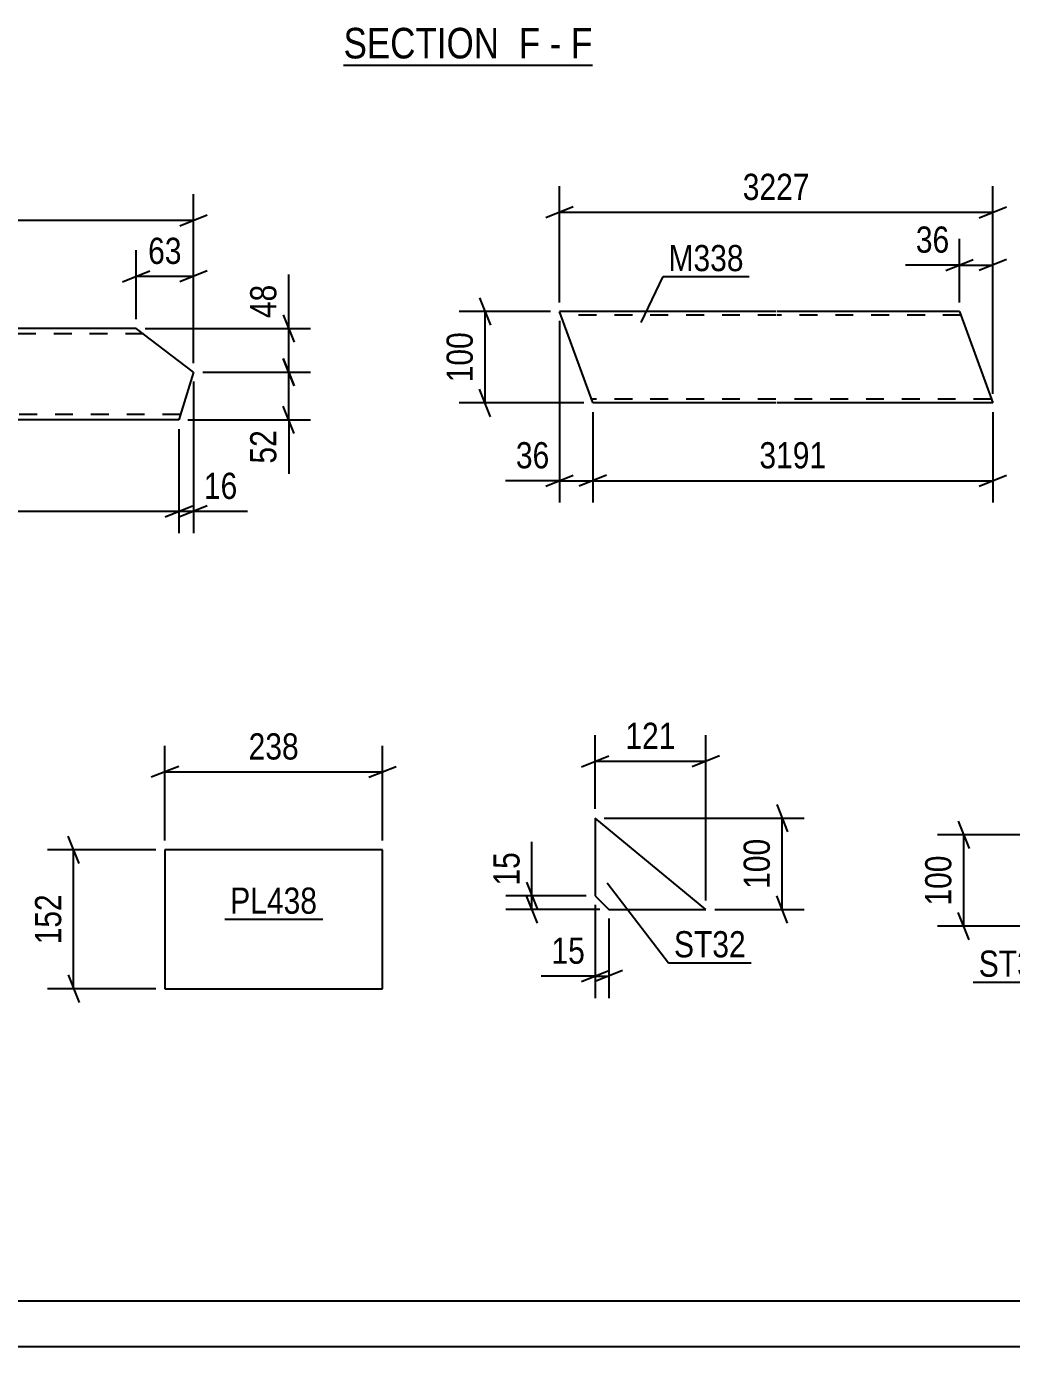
# Model space of a CAD drawing. Header units: millimetres. Extents: x 0 to 841, y 0 to 594.
# Drawn here: x 278.6 to 386.3, y 0 to 144.4 of the extents above; entities that cross this region are included whole.
import ezdxf

# ---------------------------------------------------------------- set-up
doc = ezdxf.new("R2010")
doc.units = ezdxf.units.MM
doc.linetypes.add('DXK_LINE_DOT2', pattern=[3.9198, 1.9599, -1.9599])
doc.styles.add('Arial Narrow', font='ARIALN.TTF', dxfattribs={"height": 0.2})

# ---------------------------------------------------------------- blocks, each defined once
blk = doc.blocks.new('Unknown-318889060-1133')
at = {"color": 5, "linetype": 'Continuous'}
for p, q in [((5, 5), (836, 5)), ((0, 0), (841, 0))]:
    blk.add_line(p, q, dxfattribs=at)
blk = doc.blocks.new('Unknown-318889060-17 - 6945')
at = {"color": 6, "linetype": 'Continuous'}
blk.add_line((313.29, 140.16), (340.5, 140.16), dxfattribs=at)
at = {"color": 0, "linetype": 'Continuous'}
for points in [[(331.4, 140.91), (331.4, 144.41), (313.29, 144.41), (313.29, 140.91)], [(334.79, 140.91), (334.79, 144.41), (332.45, 144.41), (332.45, 140.91)], [(337.11, 140.91), (337.11, 144.41), (335.84, 144.41), (335.84, 140.91)], [(340.5, 140.91), (340.5, 144.41), (338.16, 144.41), (338.16, 140.91)]]:
    blk.add_wipeout(points, dxfattribs=at)
at = {"color": 7, "linetype": 'Continuous', "style": 'Arial Narrow'}
for s, p in [('SECTION ', (313.29, 140.91)), ('F', (332.45, 140.91)), ('F', (338.16, 140.91)), ('-', (335.84, 140.91))]:
    blk.add_text(s, height=3.34, dxfattribs=at).set_placement(p)
blk = doc.blocks.new('Part-318889060-8370 - 8366')
at = {"color": 2, "linetype": 'Continuous'}
for p, q in [((293.76, 54.35), (293.76, 39.15)), ((317.54, 54.35), (293.76, 54.35)), ((317.54, 39.15), (317.54, 54.35)), ((293.76, 39.15), (317.54, 39.15))]:
    blk.add_line(p, q, dxfattribs=at)
blk = doc.blocks.new('Part-318889060-2854 - 2838')
at = {"color": 2, "linetype": 'Continuous'}
for p, q in [((352.9, 47.81), (340.81, 57.81)), ((340.81, 57.81), (340.81, 49.31)), ((340.81, 49.31), (342.31, 47.81)), ((342.31, 47.81), (352.9, 47.81))]:
    blk.add_line(p, q, dxfattribs=at)
blk = doc.blocks.new('Part-318889060-15897 - 15896')
at = {"color": 2, "linetype": 'Continuous'}
for p, q in [((360.56, 113.22), (336.92, 113.22)), ((340.54, 103.28), (336.92, 113.22)), ((380.66, 113.22), (360.66, 113.22)), ((380.66, 113.22), (384.3, 103.22)), ((340.56, 103.22), (340.54, 103.28)), ((360.56, 103.22), (340.56, 103.22)), ((384.3, 103.22), (360.66, 103.22))]:
    blk.add_line(p, q, dxfattribs=at)
at = {"color": 7, "linetype": 'DXK_LINE_DOT2'}
for p, q in [((360.56, 112.82), (337.06, 112.82)), ((380.8, 112.82), (360.66, 112.82)), ((340.4, 103.65), (340.37, 103.74)), ((340.41, 103.62), (340.4, 103.65)), ((360.56, 103.62), (340.41, 103.62)), ((384.15, 103.62), (360.66, 103.62)), ((384.14, 103.65), (384.11, 103.74)), ((384.15, 103.62), (384.14, 103.65))]:
    blk.add_line(p, q, dxfattribs=at)
blk = doc.blocks.new('Part-318889060-15916 - 15915')
at = {"color": 2, "linetype": 'Continuous'}
for p, q in [((243.17, 106.97), (244.54, 111.37)), ((270.51, 111.37), (244.54, 111.37)), ((290.61, 111.37), (270.61, 111.37)), ((296.89, 106.58), (290.61, 111.37)), ((250.51, 101.37), (243.17, 106.97)), ((296.89, 106.58), (295.27, 101.37)), ((270.51, 101.37), (250.51, 101.37)), ((295.27, 101.37), (270.61, 101.37))]:
    blk.add_line(p, q, dxfattribs=at)
at = {"color": 7, "linetype": 'DXK_LINE_DOT2'}
for p, q in [((270.51, 110.77), (244.35, 110.77)), ((291.4, 110.77), (270.61, 110.77)), ((270.51, 101.97), (249.72, 101.97)), ((295.46, 101.97), (270.61, 101.97))]:
    blk.add_line(p, q, dxfattribs=at)
blk = doc.blocks.new('StraightDimension-318889060-8372 - 8366')
at = {"color": 7, "linetype": 'Continuous'}
for p, q in [((293.76, 55.35), (293.76, 65.72)), ((317.54, 55.35), (317.54, 65.72)), ((295.26, 63.47), (292.26, 62.27)), ((293.76, 62.87), (317.54, 62.87)), ((316.04, 62.27), (319.04, 63.47))]:
    blk.add_line(p, q, dxfattribs=at)
at = {"color": 0}
blk.add_wipeout([(309, 63.62), (309, 67.82), (302.31, 67.82), (302.31, 63.62)], dxfattribs=at)
at = {"color": 3, "style": 'Arial Narrow'}
blk.add_text('238', height=2.863, dxfattribs=at).set_placement((302.91, 64.22))
blk = doc.blocks.new('StraightDimension-318889060-8383 - 8366')
at = {"color": 7, "linetype": 'Continuous'}
for p, q in [((284.36, 52.85), (283.16, 55.85)), ((292.76, 54.35), (280.91, 54.35)), ((283.76, 39.15), (283.76, 54.35)), ((283.16, 40.65), (284.36, 37.65)), ((292.76, 39.15), (280.91, 39.15))]:
    blk.add_line(p, q, dxfattribs=at)
at = {"color": 0}
blk.add_wipeout([(283.01, 50.09), (278.81, 50.09), (278.81, 43.4), (283.01, 43.4)], dxfattribs=at)
at = {"color": 3, "style": 'Arial Narrow'}
blk.add_text('152', height=2.863, rotation=90.0002, dxfattribs=at).set_placement((282.41, 44))
blk = doc.blocks.new('StraightDimension-318889060-2890 - 2838')
at = {"color": 7, "linetype": 'Continuous'}
for p, q in [((340.81, 48.31), (340.81, 38.13)), ((342.31, 46.81), (342.31, 38.13)), ((340.81, 40.53), (334.9, 40.53)), ((340.81, 40.53), (334.9, 40.53)), ((339.31, 39.93), (342.31, 41.13)), ((343.81, 41.13), (340.81, 39.93)), ((340.81, 40.53), (342.31, 40.53))]:
    blk.add_line(p, q, dxfattribs=at)
at = {"color": 0}
blk.add_wipeout([(340.28, 41.28), (340.28, 45.48), (335.43, 45.48), (335.43, 41.28)], dxfattribs=at)
at = {"color": 3, "style": 'Arial Narrow'}
blk.add_text('15', height=2.863, dxfattribs=at).set_placement((336.03, 41.88))
blk = doc.blocks.new('StraightDimension-318889060-2880 - 2838')
at = {"color": 7, "linetype": 'Continuous'}
for p, q in [((340.81, 58.81), (340.81, 66.88)), ((352.9, 48.81), (352.9, 66.88)), ((339.31, 63.43), (342.31, 64.63)), ((340.81, 64.03), (352.9, 64.03)), ((354.4, 64.63), (351.4, 63.43))]:
    blk.add_line(p, q, dxfattribs=at)
at = {"color": 0}
blk.add_wipeout([(350.2, 64.78), (350.2, 68.98), (343.51, 68.98), (343.51, 64.78)], dxfattribs=at)
at = {"color": 3, "style": 'Arial Narrow'}
blk.add_text('121', height=2.863, dxfattribs=at).set_placement((344.11, 65.38))
blk = doc.blocks.new('StraightDimension-318889060-2856 - 2838')
at = {"color": 7, "linetype": 'Continuous'}
for p, q in [((360.66, 59.31), (361.86, 56.31)), ((341.81, 57.81), (363.66, 57.81)), ((361.26, 47.81), (361.26, 57.81)), ((361.86, 46.31), (360.66, 49.31)), ((353.9, 47.81), (363.66, 47.81))]:
    blk.add_line(p, q, dxfattribs=at)
at = {"color": 0}
blk.add_wipeout([(360.51, 56.15), (356.31, 56.15), (356.31, 49.47), (360.51, 49.47)], dxfattribs=at)
at = {"color": 3, "style": 'Arial Narrow'}
blk.add_text('100', height=2.863, rotation=90.0002, dxfattribs=at).set_placement((359.91, 50.07))
blk = doc.blocks.new('StraightDimension-318889060-2868 - 2838')
at = {"color": 7, "linetype": 'Continuous'}
for p, q in [((333.89, 49.31), (333.89, 55.21)), ((333.89, 49.31), (333.89, 55.21)), ((333.29, 50.81), (334.49, 47.81)), ((339.81, 49.31), (331.04, 49.31)), ((334.49, 46.31), (333.29, 49.31)), ((333.89, 47.81), (333.89, 49.31)), ((341.31, 47.81), (331.04, 47.81))]:
    blk.add_line(p, q, dxfattribs=at)
at = {"color": 0}
blk.add_wipeout([(333.14, 54.69), (328.94, 54.69), (328.94, 49.83), (333.14, 49.83)], dxfattribs=at)
at = {"color": 3, "style": 'Arial Narrow'}
blk.add_text('15', height=2.863, rotation=90.0002, dxfattribs=at).set_placement((332.54, 50.43))
blk = doc.blocks.new('StraightDimension-318889060-2796 - 2691')
at = {"color": 7, "linetype": 'Continuous'}
for p, q in [((380.51, 57.48), (381.71, 54.48)), ((400.9, 55.98), (378.26, 55.98)), ((381.11, 45.98), (381.11, 55.98)), ((381.71, 44.48), (380.51, 47.48)), ((387.4, 45.98), (378.26, 45.98))]:
    blk.add_line(p, q, dxfattribs=at)
at = {"color": 0}
blk.add_wipeout([(380.36, 54.32), (376.16, 54.32), (376.16, 47.64), (380.36, 47.64)], dxfattribs=at)
at = {"color": 3, "style": 'Arial Narrow'}
blk.add_text('100', height=2.863, rotation=90.0002, dxfattribs=at).set_placement((379.76, 48.24))
blk = doc.blocks.new('StraightDimension-318889060-16885 - 15896')
at = {"color": 7, "linetype": 'Continuous'}
for p, q in [((340.56, 102.22), (340.56, 92.32)), ((384.3, 102.22), (384.3, 92.32)), ((342.06, 95.32), (339.06, 94.12)), ((382.8, 94.12), (385.8, 95.32)), ((340.56, 94.72), (384.3, 94.72))]:
    blk.add_line(p, q, dxfattribs=at)
at = {"color": 0}
blk.add_wipeout([(366.69, 95.47), (366.69, 99.67), (358.17, 99.67), (358.17, 95.47)], dxfattribs=at)
at = {"color": 3, "style": 'Arial Narrow'}
blk.add_text('3191', height=2.863, dxfattribs=at).set_placement((358.77, 96.07))
blk = doc.blocks.new('StraightDimension-318889060-16081 - 15896')
at = {"color": 7, "linetype": 'Continuous'}
for p, q in [((328.17, 114.72), (329.37, 111.72)), ((335.92, 113.22), (325.92, 113.22)), ((328.77, 103.22), (328.77, 113.22)), ((329.37, 101.72), (328.17, 104.72)), ((339.56, 103.22), (325.92, 103.22))]:
    blk.add_line(p, q, dxfattribs=at)
at = {"color": 0}
blk.add_wipeout([(328.02, 111.57), (323.82, 111.57), (323.82, 104.88), (328.02, 104.88)], dxfattribs=at)
at = {"color": 3, "style": 'Arial Narrow'}
blk.add_text('100', height=2.863, rotation=90.0002, dxfattribs=at).set_placement((327.42, 105.48))
blk = doc.blocks.new('StraightDimension-318889060-16886 - 15896')
at = {"color": 7, "linetype": 'Continuous'}
for p, q in [((336.92, 112.22), (336.92, 92.32)), ((340.56, 102.22), (340.56, 92.32)), ((335.42, 94.12), (338.42, 95.32)), ((342.06, 95.32), (339.06, 94.12)), ((336.92, 94.72), (331.01, 94.72)), ((336.92, 94.72), (331.01, 94.72)), ((336.92, 94.72), (340.56, 94.72))]:
    blk.add_line(p, q, dxfattribs=at)
at = {"color": 0}
blk.add_wipeout([(336.39, 95.47), (336.39, 99.67), (331.54, 99.67), (331.54, 95.47)], dxfattribs=at)
at = {"color": 3, "style": 'Arial Narrow'}
blk.add_text('36', height=2.863, dxfattribs=at).set_placement((332.14, 96.07))
blk = doc.blocks.new('StraightDimension-318889060-16087 - 15896')
at = {"color": 7, "linetype": 'Continuous'}
for p, q in [((336.92, 114.22), (336.92, 126.93)), ((384.3, 104.22), (384.3, 126.93)), ((338.42, 124.68), (335.42, 123.48)), ((382.8, 123.48), (385.8, 124.68)), ((336.92, 124.08), (384.3, 124.08))]:
    blk.add_line(p, q, dxfattribs=at)
at = {"color": 0}
blk.add_wipeout([(364.87, 124.83), (364.87, 129.03), (356.35, 129.03), (356.35, 124.83)], dxfattribs=at)
at = {"color": 3, "style": 'Arial Narrow'}
blk.add_text('3227', height=2.863, dxfattribs=at).set_placement((356.95, 125.43))
blk = doc.blocks.new('StraightDimension-318889060-16071 - 15896')
at = {"color": 7, "linetype": 'Continuous'}
for p, q in [((380.66, 114.22), (380.66, 121.16)), ((384.3, 104.22), (384.3, 121.16)), ((379.16, 117.71), (382.16, 118.91)), ((385.8, 118.91), (382.8, 117.71)), ((380.66, 118.31), (374.75, 118.31)), ((380.66, 118.31), (374.75, 118.31)), ((380.66, 118.31), (384.3, 118.31))]:
    blk.add_line(p, q, dxfattribs=at)
at = {"color": 0}
blk.add_wipeout([(380.13, 119.06), (380.13, 123.26), (375.28, 123.26), (375.28, 119.06)], dxfattribs=at)
at = {"color": 3, "style": 'Arial Narrow'}
blk.add_text('36', height=2.863, dxfattribs=at).set_placement((375.88, 119.66))
blk = doc.blocks.new('StraightDimension-318889060-16143 - 15915')
at = {"color": 7, "linetype": 'Continuous'}
for p, q in [((307.29, 111.37), (307.29, 117.28)), ((307.29, 111.37), (307.29, 117.28)), ((306.69, 112.87), (307.89, 109.87)), ((291.61, 111.37), (309.69, 111.37)), ((307.29, 106.58), (307.29, 111.37)), ((307.89, 105.08), (306.69, 108.08)), ((297.89, 106.58), (309.69, 106.58))]:
    blk.add_line(p, q, dxfattribs=at)
at = {"color": 0}
blk.add_wipeout([(306.54, 116.75), (302.34, 116.75), (302.34, 111.9), (306.54, 111.9)], dxfattribs=at)
at = {"color": 3, "style": 'Arial Narrow'}
blk.add_text('48', height=2.863, rotation=90.0002, dxfattribs=at).set_placement((305.94, 112.5))
blk = doc.blocks.new('StraightDimension-318889060-16135 - 15915')
at = {"color": 7, "linetype": 'Continuous'}
for p, q in [((290.61, 112.37), (290.61, 119.93)), ((296.89, 107.58), (296.89, 119.93)), ((289.11, 116.48), (292.11, 117.68)), ((290.61, 117.08), (296.89, 117.08)), ((298.39, 117.68), (295.39, 116.48))]:
    blk.add_line(p, q, dxfattribs=at)
at = {"color": 0}
blk.add_wipeout([(296.18, 117.83), (296.18, 122.03), (291.32, 122.03), (291.32, 117.83)], dxfattribs=at)
at = {"color": 3, "style": 'Arial Narrow'}
blk.add_text('63', height=2.863, dxfattribs=at).set_placement((291.92, 118.43))
blk = doc.blocks.new('StraightDimension-318889060-16144 - 15915')
at = {"color": 7, "linetype": 'Continuous'}
for p, q in [((306.69, 108.08), (307.89, 105.08)), ((297.89, 106.58), (309.69, 106.58)), ((307.29, 101.37), (307.29, 106.58)), ((307.89, 99.87), (306.69, 102.87)), ((296.27, 101.37), (309.69, 101.37)), ((307.29, 101.37), (307.29, 95.47)), ((307.29, 101.37), (307.29, 95.47))]:
    blk.add_line(p, q, dxfattribs=at)
at = {"color": 0}
blk.add_wipeout([(306.54, 100.85), (302.34, 100.85), (302.34, 95.99), (306.54, 95.99)], dxfattribs=at)
at = {"color": 3, "style": 'Arial Narrow'}
blk.add_text('52', height=2.863, rotation=90.0002, dxfattribs=at).set_placement((305.94, 96.59))
blk = doc.blocks.new('StraightDimension-318889060-16159 - 15915')
at = {"color": 7, "linetype": 'Continuous'}
for p, q in [((243.17, 107.97), (243.17, 126.06)), ((296.89, 107.58), (296.89, 126.06)), ((244.67, 123.81), (241.67, 122.61)), ((243.17, 123.21), (296.89, 123.21)), ((295.39, 122.61), (298.39, 123.81))]:
    blk.add_line(p, q, dxfattribs=at)
at = {"color": 0}
blk.add_wipeout([(274.29, 123.96), (274.29, 128.16), (265.77, 128.16), (265.77, 123.96)], dxfattribs=at)
at = {"color": 3, "style": 'Arial Narrow'}
blk.add_text('3140', height=2.863, dxfattribs=at).set_placement((266.37, 124.56))
blk = doc.blocks.new('StraightDimension-318889060-16722 - 15915')
at = {"color": 7, "linetype": 'Continuous'}
for p, q in [((296.89, 105.58), (296.89, 88.97)), ((295.27, 100.37), (295.27, 88.97)), ((293.77, 90.77), (296.77, 91.97)), ((295.27, 91.37), (296.89, 91.37)), ((298.39, 91.97), (295.39, 90.77)), ((296.89, 91.37), (302.8, 91.37)), ((296.89, 91.37), (302.8, 91.37))]:
    blk.add_line(p, q, dxfattribs=at)
at = {"color": 0}
blk.add_wipeout([(302.28, 92.12), (302.28, 96.32), (297.42, 96.32), (297.42, 92.12)], dxfattribs=at)
at = {"color": 3, "style": 'Arial Narrow'}
blk.add_text('16', height=2.863, dxfattribs=at).set_placement((298.02, 92.72))
blk = doc.blocks.new('StraightDimension-318889060-16723 - 15915')
at = {"color": 7, "linetype": 'Continuous'}
for p, q in [((250.51, 100.37), (250.51, 88.97)), ((295.27, 100.37), (295.27, 88.97)), ((252.01, 91.97), (249.01, 90.77)), ((250.51, 91.37), (295.27, 91.37)), ((293.77, 90.77), (296.77, 91.97))]:
    blk.add_line(p, q, dxfattribs=at)
at = {"color": 0}
blk.add_wipeout([(277.15, 92.12), (277.15, 96.32), (268.63, 96.32), (268.63, 92.12)], dxfattribs=at)
at = {"color": 3, "style": 'Arial Narrow'}
blk.add_text('3050', height=2.863, dxfattribs=at).set_placement((269.23, 92.72))
blk = doc.blocks.new('Mark-318889060-8368 - 8366')
at = {"color": 0}
blk.add_wipeout([(310.41, 47.35), (310.41, 50.35), (300.9, 50.35), (300.9, 47.35)], dxfattribs=at)
blk.add_wipeout([(310.41, 47.35), (310.41, 50.35), (300.9, 50.35), (300.9, 47.35)], dxfattribs=at)
at = {"color": 30, "linetype": 'Continuous'}
blk.add_line((300.3, 46.75), (311.01, 46.75), dxfattribs=at)
at = {"color": 3, "style": 'Arial Narrow'}
blk.add_text('PL438', height=2.863, dxfattribs=at).set_placement((300.9, 47.35))
blk = doc.blocks.new('Mark-318889060-2850 - 2838')
at = {"color": 0}
blk.add_wipeout([(357.28, 42.58), (357.28, 45.58), (349.43, 45.58), (349.43, 42.58)], dxfattribs=at)
blk.add_wipeout([(357.28, 42.58), (357.28, 45.58), (349.43, 45.58), (349.43, 42.58)], dxfattribs=at)
at = {"color": 30, "linetype": 'Continuous'}
for p, q in [((342.12, 50.74), (348.83, 41.98)), ((348.83, 41.98), (357.88, 41.98))]:
    blk.add_line(p, q, dxfattribs=at)
at = {"color": 3, "style": 'Arial Narrow'}
blk.add_text('ST32', height=2.863, dxfattribs=at).set_placement((349.43, 42.58))
blk = doc.blocks.new('Mark-318889060-2703 - 2691')
at = {"color": 0}
blk.add_wipeout([(390.62, 40.46), (390.62, 43.46), (382.76, 43.46), (382.76, 40.46)], dxfattribs=at)
blk.add_wipeout([(390.62, 40.46), (390.62, 43.46), (382.76, 43.46), (382.76, 40.46)], dxfattribs=at)
at = {"color": 30, "linetype": 'Continuous'}
for p in [(397.03, 47.05), (382.16, 39.86)]:
    blk.add_line(p, (391.22, 39.86), dxfattribs=at)
at = {"color": 3, "style": 'Arial Narrow'}
blk.add_text('ST33', height=2.863, dxfattribs=at).set_placement((382.76, 40.46))
blk = doc.blocks.new('Mark-318889060-16169 - 15896')
at = {"color": 0}
blk.add_wipeout([(357.05, 117.64), (357.05, 120.64), (348.83, 120.64), (348.83, 117.64)], dxfattribs=at)
blk.add_wipeout([(357.05, 117.64), (357.05, 120.64), (348.83, 120.64), (348.83, 117.64)], dxfattribs=at)
at = {"color": 30, "linetype": 'Continuous'}
for p, q in [((345.85, 112.01), (348.23, 117.04)), ((348.23, 117.04), (357.65, 117.04))]:
    blk.add_line(p, q, dxfattribs=at)
at = {"color": 3, "style": 'Arial Narrow'}
blk.add_text('M338', height=2.863, dxfattribs=at).set_placement((348.83, 117.64))

msp = doc.modelspace()

# ---------------------------------------------------------------- block references
for name in ['Unknown-318889060-1133', 'Part-318889060-15897 - 15896', 'Part-318889060-15916 - 15915', 'Part-318889060-2854 - 2838', 'Part-318889060-8370 - 8366']:
    msp.add_blockref(name, (0, 0))

# ---------------------------------------------------------------- next in the draw order: block references
for name in ['Unknown-318889060-17 - 6945', 'StraightDimension-318889060-16143 - 15915', 'StraightDimension-318889060-16885 - 15896', 'StraightDimension-318889060-8372 - 8366', 'StraightDimension-318889060-2796 - 2691', 'Mark-318889060-8368 - 8366', 'StraightDimension-318889060-2890 - 2838']:
    msp.add_blockref(name, (0, 0))

# ---------------------------------------------------------------- next in the draw order: block references
for name in ['StraightDimension-318889060-16135 - 15915', 'StraightDimension-318889060-16081 - 15896', 'StraightDimension-318889060-2880 - 2838', 'StraightDimension-318889060-8383 - 8366', 'Mark-318889060-2703 - 2691']:
    msp.add_blockref(name, (0, 0))

# ---------------------------------------------------------------- next in the draw order: block references
for name in ['StraightDimension-318889060-16886 - 15896', 'StraightDimension-318889060-16144 - 15915', 'StraightDimension-318889060-2856 - 2838']:
    msp.add_blockref(name, (0, 0))

# ---------------------------------------------------------------- next in the draw order: block references
for name in ['StraightDimension-318889060-16087 - 15896', 'StraightDimension-318889060-16159 - 15915', 'StraightDimension-318889060-16722 - 15915', 'StraightDimension-318889060-2868 - 2838', 'Mark-318889060-2850 - 2838']:
    msp.add_blockref(name, (0, 0))

# ---------------------------------------------------------------- next in the draw order: block references
for name in ['StraightDimension-318889060-16071 - 15896', 'Mark-318889060-16169 - 15896', 'StraightDimension-318889060-16723 - 15915']:
    msp.add_blockref(name, (0, 0))

doc.saveas('drawing.dxf')
